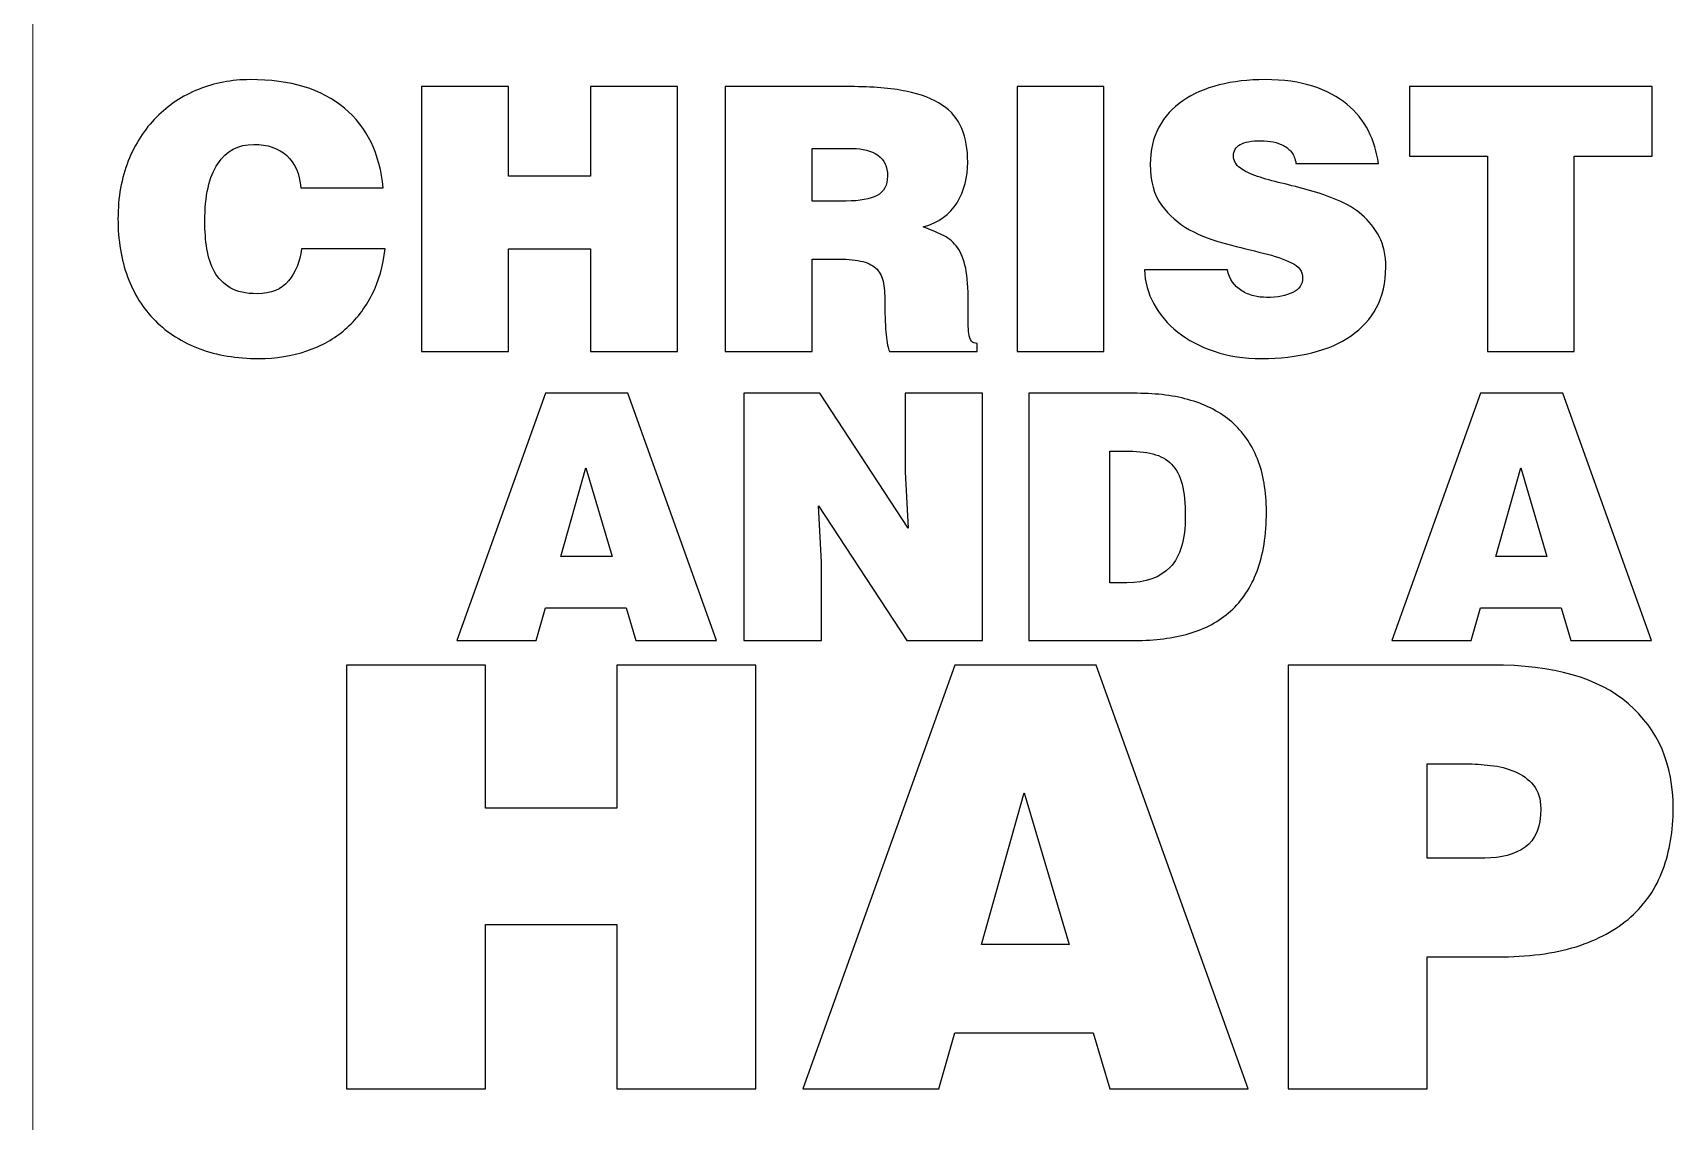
# Model space of a CAD drawing. Header units: millimetres. Extents: x -127 to 127, y -90 to 89.
# Drawn here: x -0.2 to 70.5, y -9.9 to 37 of the extents above; entities that cross this region are included whole.
import ezdxf

# ---------------------------------------------------------------- set-up
doc = ezdxf.new("R2010")
doc.units = ezdxf.units.MM
doc.header["$MEASUREMENT"] = 0
doc.layers.add('Layer 1', color=7, linetype='Continuous')

msp = doc.modelspace()

# ---------------------------------------------------------------- linework, layer by layer
at = {"layer": 'Layer 1', "color": 5, "lineweight": 9}
msp.add_open_spline([(-0.2218, 88.824), (-0.2218, 88.824), (-0.2218, -89.5053), (-0.2218, -89.5053)], degree=3, dxfattribs=at)
at = {"layer": 'Layer 1'}
for points, knots in [([(11.3425, 30.3296), (11.2896, 30.9328), (11.0859, 31.3958), (10.7313, 31.7186), (10.7313, 31.7186), (10.3768, 32.0414), (9.9032, 32.2028), (9.3105, 32.2028), (9.3105, 32.2028), (8.6438, 32.2028), (8.1252, 31.925), (7.7548, 31.3694), (7.7548, 31.3694), (7.3844, 30.8138), (7.1992, 29.9803), (7.1992, 28.8691), (7.1992, 28.8691), (7.1992, 28.4669), (7.2283, 28.078), (7.2865, 27.7023), (7.2865, 27.7023), (7.3447, 27.3266), (7.4532, 26.9958), (7.6119, 26.7101), (7.6119, 26.7101), (7.7707, 26.4243), (7.9982, 26.1941), (8.2945, 26.0195), (8.2945, 26.0195), (8.5909, 25.8449), (8.9772, 25.7576), (9.4534, 25.7576), (9.4534, 25.7576), (10.0567, 25.7576), (10.5091, 25.9428), (10.8107, 26.3132), (10.8107, 26.3132), (11.1123, 26.6836), (11.3002, 27.144), (11.3743, 27.6943), (11.3743, 27.6943), (11.3743, 27.6943), (14.9779, 27.6943), (14.9779, 27.6943), (14.9779, 27.6943), (14.8932, 26.9535), (14.7027, 26.292), (14.4064, 25.71), (14.4064, 25.71), (14.1101, 25.1279), (13.7264, 24.6331), (13.2555, 24.2256), (13.2555, 24.2256), (12.7845, 23.8182), (12.2315, 23.506), (11.5965, 23.289), (11.5965, 23.289), (10.9615, 23.0721), (10.2683, 22.9636), (9.5169, 22.9636), (9.5169, 22.9636), (8.575, 22.9636), (7.7283, 23.1038), (6.9769, 23.3843), (6.9769, 23.3843), (6.2255, 23.6647), (5.5878, 24.0669), (5.064, 24.5908), (5.064, 24.5908), (4.5401, 25.1146), (4.1406, 25.747), (3.8654, 26.4878), (3.8654, 26.4878), (3.5902, 27.2287), (3.4527, 28.0647), (3.4527, 28.9961), (3.4527, 28.9961), (3.4527, 29.9168), (3.6008, 30.7476), (3.8972, 31.4885), (3.8972, 31.4885), (4.1935, 32.2293), (4.5983, 32.859), (5.1116, 33.3776), (5.1116, 33.3776), (5.6249, 33.8962), (6.2281, 34.2957), (6.9213, 34.5761), (6.9213, 34.5761), (7.6145, 34.8566), (8.358, 34.9968), (9.1518, 34.9968), (9.1518, 34.9968), (10.898, 34.9968), (12.2553, 34.5867), (13.2237, 33.7665), (13.2237, 33.7665), (14.1921, 32.9463), (14.7504, 31.8007), (14.8985, 30.3296), (14.8985, 30.3296), (14.8985, 30.3296), (11.3425, 30.3296), (11.3425, 30.3296)], [0, 0, 0, 0, 0.037037, 0.037037, 0.037037, 0.037037, 0.0740741, 0.0740741, 0.0740741, 0.0740741, 0.1111111, 0.1111111, 0.1111111, 0.1111111, 0.1481481, 0.1481481, 0.1481481, 0.1481481, 0.1851852, 0.1851852, 0.1851852, 0.1851852, 0.2222222, 0.2222222, 0.2222222, 0.2222222, 0.2592593, 0.2592593, 0.2592593, 0.2592593, 0.2962963, 0.2962963, 0.2962963, 0.2962963, 0.3333333, 0.3333333, 0.3333333, 0.3333333, 0.3703704, 0.3703704, 0.3703704, 0.3703704, 0.4074074, 0.4074074, 0.4074074, 0.4074074, 0.4444444, 0.4444444, 0.4444444, 0.4444444, 0.4814815, 0.4814815, 0.4814815, 0.4814815, 0.5185185, 0.5185185, 0.5185185, 0.5185185, 0.5555556, 0.5555556, 0.5555556, 0.5555556, 0.5925926, 0.5925926, 0.5925926, 0.5925926, 0.6296296, 0.6296296, 0.6296296, 0.6296296, 0.6666667, 0.6666667, 0.6666667, 0.6666667, 0.7037037, 0.7037037, 0.7037037, 0.7037037, 0.7407407, 0.7407407, 0.7407407, 0.7407407, 0.7777778, 0.7777778, 0.7777778, 0.7777778, 0.8148148, 0.8148148, 0.8148148, 0.8148148, 0.8518519, 0.8518519, 0.8518519, 0.8518519, 0.8888889, 0.8888889, 0.8888889, 0.8888889, 0.9259259, 0.9259259, 0.9259259, 0.9259259, 1, 1, 1, 1]), ([(16.5496, 23.2652), (16.5496, 23.2652), (16.5496, 34.6952), (16.5496, 34.6952), (16.5496, 34.6952), (16.5496, 34.6952), (20.2961, 34.6952), (20.2961, 34.6952), (20.2961, 34.6952), (20.2961, 34.6952), (20.2961, 30.8376), (20.2961, 30.8376), (20.2961, 30.8376), (20.2961, 30.8376), (23.8362, 30.8376), (23.8362, 30.8376), (23.8362, 30.8376), (23.8362, 30.8376), (23.8362, 34.6952), (23.8362, 34.6952), (23.8362, 34.6952), (23.8362, 34.6952), (27.5827, 34.6952), (27.5827, 34.6952), (27.5827, 34.6952), (27.5827, 34.6952), (27.5827, 23.2652), (27.5827, 23.2652), (27.5827, 23.2652), (27.5827, 23.2652), (23.8362, 23.2652), (23.8362, 23.2652), (23.8362, 23.2652), (23.8362, 23.2652), (23.8362, 27.6943), (23.8362, 27.6943), (23.8362, 27.6943), (23.8362, 27.6943), (20.2961, 27.6943), (20.2961, 27.6943), (20.2961, 27.6943), (20.2961, 27.6943), (20.2961, 23.2652), (20.2961, 23.2652), (20.2961, 23.2652), (20.2961, 23.2652), (16.5496, 23.2652), (16.5496, 23.2652)], [0, 0, 0, 0, 0.0769231, 0.0769231, 0.0769231, 0.0769231, 0.1538462, 0.1538462, 0.1538462, 0.1538462, 0.2307692, 0.2307692, 0.2307692, 0.2307692, 0.3076923, 0.3076923, 0.3076923, 0.3076923, 0.3846154, 0.3846154, 0.3846154, 0.3846154, 0.4615385, 0.4615385, 0.4615385, 0.4615385, 0.5384615, 0.5384615, 0.5384615, 0.5384615, 0.6153846, 0.6153846, 0.6153846, 0.6153846, 0.6923077, 0.6923077, 0.6923077, 0.6923077, 0.7692308, 0.7692308, 0.7692308, 0.7692308, 0.8461538, 0.8461538, 0.8461538, 0.8461538, 1, 1, 1, 1]), ([(33.393, 27.2498), (33.393, 27.2498), (33.393, 23.2652), (33.393, 23.2652), (33.393, 23.2652), (33.393, 23.2652), (29.6465, 23.2652), (29.6465, 23.2652), (29.6465, 23.2652), (29.6465, 23.2652), (29.6465, 34.6952), (29.6465, 34.6952), (29.6465, 34.6952), (29.6465, 34.6952), (35.044, 34.6952), (35.044, 34.6952), (35.044, 34.6952), (35.9965, 34.6952), (36.7955, 34.6291), (37.4411, 34.4968), (37.4411, 34.4968), (38.0867, 34.3645), (38.6079, 34.166), (39.0048, 33.9015), (39.0048, 33.9015), (39.4017, 33.6369), (39.6848, 33.2982), (39.8541, 32.8855), (39.8541, 32.8855), (40.0234, 32.4727), (40.1081, 31.9912), (40.1081, 31.4408), (40.1081, 31.4408), (40.1081, 30.7847), (39.9546, 30.1999), (39.6477, 29.6866), (39.6477, 29.6866), (39.3408, 29.1733), (38.854, 28.8267), (38.1872, 28.6468), (38.1872, 28.6468), (38.4836, 28.5304), (38.7534, 28.4166), (38.9969, 28.3055), (38.9969, 28.3055), (39.2403, 28.1944), (39.444, 28.0356), (39.608, 27.8293), (39.608, 27.8293), (39.7721, 27.6229), (39.8991, 27.3451), (39.989, 26.9958), (39.989, 26.9958), (40.079, 26.6466), (40.124, 26.1862), (40.124, 25.6147), (40.124, 25.6147), (40.124, 25.2443), (40.124, 24.9321), (40.124, 24.6781), (40.124, 24.6781), (40.124, 24.4241), (40.1346, 24.2177), (40.1557, 24.059), (40.1557, 24.059), (40.1769, 23.9002), (40.2139, 23.7864), (40.2669, 23.7176), (40.2669, 23.7176), (40.3198, 23.6488), (40.4044, 23.6145), (40.5209, 23.6145), (40.5209, 23.6145), (40.5209, 23.6145), (40.5209, 23.2652), (40.5209, 23.2652), (40.5209, 23.2652), (40.5209, 23.2652), (36.7267, 23.2652), (36.7267, 23.2652), (36.7267, 23.2652), (36.6738, 23.3922), (36.6288, 23.6303), (36.5918, 23.9796), (36.5918, 23.9796), (36.5547, 24.3288), (36.5362, 24.7575), (36.5362, 25.2655), (36.5362, 25.2655), (36.5362, 25.6359), (36.5151, 25.9481), (36.4727, 26.2021), (36.4727, 26.2021), (36.4304, 26.4561), (36.3378, 26.6598), (36.1949, 26.8133), (36.1949, 26.8133), (36.052, 26.9667), (35.8483, 27.0778), (35.5837, 27.1466), (35.5837, 27.1466), (35.3191, 27.2154), (34.9699, 27.2498), (34.536, 27.2498), (34.536, 27.2498), (34.536, 27.2498), (33.393, 27.2498), (33.393, 27.2498)], [0, 0, 0, 0, 0.0357143, 0.0357143, 0.0357143, 0.0357143, 0.0714286, 0.0714286, 0.0714286, 0.0714286, 0.1071429, 0.1071429, 0.1071429, 0.1071429, 0.1428571, 0.1428571, 0.1428571, 0.1428571, 0.1785714, 0.1785714, 0.1785714, 0.1785714, 0.2142857, 0.2142857, 0.2142857, 0.2142857, 0.25, 0.25, 0.25, 0.25, 0.2857143, 0.2857143, 0.2857143, 0.2857143, 0.3214286, 0.3214286, 0.3214286, 0.3214286, 0.3571429, 0.3571429, 0.3571429, 0.3571429, 0.3928571, 0.3928571, 0.3928571, 0.3928571, 0.4285714, 0.4285714, 0.4285714, 0.4285714, 0.4642857, 0.4642857, 0.4642857, 0.4642857, 0.5, 0.5, 0.5, 0.5, 0.5357143, 0.5357143, 0.5357143, 0.5357143, 0.5714286, 0.5714286, 0.5714286, 0.5714286, 0.6071429, 0.6071429, 0.6071429, 0.6071429, 0.6428571, 0.6428571, 0.6428571, 0.6428571, 0.6785714, 0.6785714, 0.6785714, 0.6785714, 0.7142857, 0.7142857, 0.7142857, 0.7142857, 0.75, 0.75, 0.75, 0.75, 0.7857143, 0.7857143, 0.7857143, 0.7857143, 0.8214286, 0.8214286, 0.8214286, 0.8214286, 0.8571429, 0.8571429, 0.8571429, 0.8571429, 0.8928571, 0.8928571, 0.8928571, 0.8928571, 0.9285714, 0.9285714, 0.9285714, 0.9285714, 1, 1, 1, 1]), ([(42.2354, 23.2652), (42.2354, 23.2652), (42.2354, 34.6952), (42.2354, 34.6952), (42.2354, 34.6952), (42.2354, 34.6952), (45.9819, 34.6952), (45.9819, 34.6952), (45.9819, 34.6952), (45.9819, 34.6952), (45.9819, 23.2652), (45.9819, 23.2652), (45.9819, 23.2652), (45.9819, 23.2652), (42.2354, 23.2652), (42.2354, 23.2652)], [0, 0, 0, 0, 0.2, 0.2, 0.2, 0.2, 0.4, 0.4, 0.4, 0.4, 0.6, 0.6, 0.6, 0.6, 1, 1, 1, 1]), ([(54.2687, 31.3773), (54.2369, 31.5784), (54.1734, 31.7398), (54.0782, 31.8615), (54.0782, 31.8615), (53.9829, 31.9832), (53.8665, 32.0811), (53.7289, 32.1552), (53.7289, 32.1552), (53.4643, 32.2928), (53.1416, 32.3616), (52.7606, 32.3616), (52.7606, 32.3616), (52.3478, 32.3616), (52.0462, 32.306), (51.8557, 32.1949), (51.8557, 32.1949), (51.6652, 32.0838), (51.5699, 31.9224), (51.5699, 31.7107), (51.5699, 31.7107), (51.5699, 31.499), (51.6652, 31.3244), (51.8557, 31.1868), (51.8557, 31.1868), (52.0462, 31.0492), (52.2949, 30.9275), (52.6018, 30.8217), (52.6018, 30.8217), (52.9087, 30.7159), (53.258, 30.618), (53.6496, 30.528), (53.6496, 30.528), (54.0411, 30.4381), (54.4433, 30.3349), (54.8561, 30.2185), (54.8561, 30.2185), (55.2688, 30.102), (55.671, 29.9618), (56.0626, 29.7978), (56.0626, 29.7978), (56.4541, 29.6337), (56.8034, 29.4221), (57.1103, 29.1628), (57.1103, 29.1628), (57.4172, 28.9035), (57.6659, 28.5913), (57.8564, 28.2261), (57.8564, 28.2261), (58.0469, 27.861), (58.1422, 27.4192), (58.1422, 26.9006), (58.1422, 26.9006), (58.1422, 26.2338), (58.0099, 25.6544), (57.7453, 25.1623), (57.7453, 25.1623), (57.4807, 24.6701), (57.1129, 24.2627), (56.642, 23.9399), (56.642, 23.9399), (56.171, 23.6171), (55.6075, 23.3737), (54.9513, 23.2096), (54.9513, 23.2096), (54.2951, 23.0456), (53.5755, 22.9636), (52.7923, 22.9636), (52.7923, 22.9636), (52.0409, 22.9636), (51.3583, 23.0668), (50.7444, 23.2731), (50.7444, 23.2731), (50.1306, 23.4795), (49.6041, 23.7573), (49.1649, 24.1066), (49.1649, 24.1066), (48.7257, 24.4558), (48.3817, 24.8606), (48.133, 25.321), (48.133, 25.321), (47.8843, 25.7814), (47.7493, 26.2709), (47.7282, 26.7895), (47.7282, 26.7895), (47.7282, 26.7895), (51.3159, 26.7895), (51.3159, 26.7895), (51.3159, 26.7895), (51.39, 26.3873), (51.5964, 26.0857), (51.9351, 25.8846), (51.9351, 25.8846), (52.0832, 25.7893), (52.2526, 25.7179), (52.4431, 25.6703), (52.4431, 25.6703), (52.6336, 25.6226), (52.8188, 25.5988), (52.9987, 25.5988), (52.9987, 25.5988), (53.4749, 25.5988), (53.8533, 25.6703), (54.1337, 25.8131), (54.1337, 25.8131), (54.4142, 25.956), (54.5544, 26.165), (54.5544, 26.4402), (54.5544, 26.4402), (54.5544, 26.726), (54.393, 26.9456), (54.0702, 27.099), (54.0702, 27.099), (53.7474, 27.2525), (53.3426, 27.3901), (52.8558, 27.5118), (52.8558, 27.5118), (52.369, 27.6335), (51.8398, 27.7658), (51.2683, 27.9086), (51.2683, 27.9086), (50.6968, 28.0515), (50.1676, 28.2552), (49.6808, 28.5198), (49.6808, 28.5198), (49.194, 28.7844), (48.7892, 29.139), (48.4664, 29.5835), (48.4664, 29.5835), (48.1436, 30.028), (47.9822, 30.6153), (47.9822, 31.3456), (47.9822, 31.3456), (47.9822, 31.9488), (48.1065, 32.4806), (48.3552, 32.941), (48.3552, 32.941), (48.6039, 33.4014), (48.9479, 33.7824), (49.3871, 34.084), (49.3871, 34.084), (49.8263, 34.3856), (50.3476, 34.6132), (50.9508, 34.7666), (50.9508, 34.7666), (51.5541, 34.9201), (52.2155, 34.9968), (52.9352, 34.9968), (52.9352, 34.9968), (53.7289, 34.9968), (54.4168, 34.9016), (54.9989, 34.7111), (54.9989, 34.7111), (55.581, 34.5206), (56.0705, 34.2613), (56.4674, 33.9332), (56.4674, 33.9332), (56.8642, 33.6051), (57.1738, 33.2215), (57.3961, 32.7823), (57.3961, 32.7823), (57.6183, 32.3431), (57.7612, 31.8747), (57.8247, 31.3773), (57.8247, 31.3773), (57.8247, 31.3773), (54.2687, 31.3773), (54.2687, 31.3773)], [0, 0, 0, 0, 0.0232558, 0.0232558, 0.0232558, 0.0232558, 0.0465116, 0.0465116, 0.0465116, 0.0465116, 0.0697674, 0.0697674, 0.0697674, 0.0697674, 0.0930233, 0.0930233, 0.0930233, 0.0930233, 0.1162791, 0.1162791, 0.1162791, 0.1162791, 0.1395349, 0.1395349, 0.1395349, 0.1395349, 0.1627907, 0.1627907, 0.1627907, 0.1627907, 0.1860465, 0.1860465, 0.1860465, 0.1860465, 0.2093023, 0.2093023, 0.2093023, 0.2093023, 0.2325581, 0.2325581, 0.2325581, 0.2325581, 0.255814, 0.255814, 0.255814, 0.255814, 0.2790698, 0.2790698, 0.2790698, 0.2790698, 0.3023256, 0.3023256, 0.3023256, 0.3023256, 0.3255814, 0.3255814, 0.3255814, 0.3255814, 0.3488372, 0.3488372, 0.3488372, 0.3488372, 0.372093, 0.372093, 0.372093, 0.372093, 0.3953488, 0.3953488, 0.3953488, 0.3953488, 0.4186047, 0.4186047, 0.4186047, 0.4186047, 0.4418605, 0.4418605, 0.4418605, 0.4418605, 0.4651163, 0.4651163, 0.4651163, 0.4651163, 0.4883721, 0.4883721, 0.4883721, 0.4883721, 0.5116279, 0.5116279, 0.5116279, 0.5116279, 0.5348837, 0.5348837, 0.5348837, 0.5348837, 0.5581395, 0.5581395, 0.5581395, 0.5581395, 0.5813953, 0.5813953, 0.5813953, 0.5813953, 0.6046512, 0.6046512, 0.6046512, 0.6046512, 0.627907, 0.627907, 0.627907, 0.627907, 0.6511628, 0.6511628, 0.6511628, 0.6511628, 0.6744186, 0.6744186, 0.6744186, 0.6744186, 0.6976744, 0.6976744, 0.6976744, 0.6976744, 0.7209302, 0.7209302, 0.7209302, 0.7209302, 0.744186, 0.744186, 0.744186, 0.744186, 0.7674419, 0.7674419, 0.7674419, 0.7674419, 0.7906977, 0.7906977, 0.7906977, 0.7906977, 0.8139535, 0.8139535, 0.8139535, 0.8139535, 0.8372093, 0.8372093, 0.8372093, 0.8372093, 0.8604651, 0.8604651, 0.8604651, 0.8604651, 0.8837209, 0.8837209, 0.8837209, 0.8837209, 0.9069767, 0.9069767, 0.9069767, 0.9069767, 0.9302326, 0.9302326, 0.9302326, 0.9302326, 0.9534884, 0.9534884, 0.9534884, 0.9534884, 1, 1, 1, 1]), ([(59.1582, 34.6952), (59.1582, 34.6952), (69.6357, 34.6952), (69.6357, 34.6952), (69.6357, 34.6952), (69.6357, 34.6952), (69.6357, 31.6948), (69.6357, 31.6948), (69.6357, 31.6948), (69.6357, 31.6948), (66.2702, 31.6948), (66.2702, 31.6948), (66.2702, 31.6948), (66.2702, 31.6948), (66.2702, 23.2652), (66.2702, 23.2652), (66.2702, 23.2652), (66.2702, 23.2652), (62.5237, 23.2652), (62.5237, 23.2652), (62.5237, 23.2652), (62.5237, 23.2652), (62.5237, 31.6948), (62.5237, 31.6948), (62.5237, 31.6948), (62.5237, 31.6948), (59.1582, 31.6948), (59.1582, 31.6948), (59.1582, 31.6948), (59.1582, 31.6948), (59.1582, 34.6952), (59.1582, 34.6952)], [0, 0, 0, 0, 0.1111111, 0.1111111, 0.1111111, 0.1111111, 0.2222222, 0.2222222, 0.2222222, 0.2222222, 0.3333333, 0.3333333, 0.3333333, 0.3333333, 0.4444444, 0.4444444, 0.4444444, 0.4444444, 0.5555556, 0.5555556, 0.5555556, 0.5555556, 0.6666667, 0.6666667, 0.6666667, 0.6666667, 0.7777778, 0.7777778, 0.7777778, 0.7777778, 1, 1, 1, 1]), ([(33.393, 29.7581), (33.393, 29.7581), (34.8694, 29.7581), (34.8694, 29.7581), (34.8694, 29.7581), (35.4514, 29.7581), (35.8933, 29.8375), (36.1949, 29.9962), (36.1949, 29.9962), (36.4965, 30.155), (36.6474, 30.4354), (36.6474, 30.8376), (36.6474, 30.8376), (36.6474, 31.2397), (36.5071, 31.5387), (36.2267, 31.7345), (36.2267, 31.7345), (35.9462, 31.9303), (35.5837, 32.0282), (35.1392, 32.0282), (35.1392, 32.0282), (35.1392, 32.0282), (33.393, 32.0282), (33.393, 32.0282), (33.393, 32.0282), (33.393, 32.0282), (33.393, 29.7581), (33.393, 29.7581)], [0, 0, 0, 0, 0.125, 0.125, 0.125, 0.125, 0.25, 0.25, 0.25, 0.25, 0.375, 0.375, 0.375, 0.375, 0.5, 0.5, 0.5, 0.5, 0.625, 0.625, 0.625, 0.625, 0.75, 0.75, 0.75, 0.75, 1, 1, 1, 1]), ([(18.0684, 10.7933), (18.0684, 10.7933), (21.8911, 21.4613), (21.8911, 21.4613), (21.8911, 21.4613), (21.8911, 21.4613), (25.4471, 21.4613), (25.4471, 21.4613), (25.4471, 21.4613), (25.4471, 21.4613), (29.2698, 10.7933), (29.2698, 10.7933), (29.2698, 10.7933), (29.2698, 10.7933), (25.7879, 10.7933), (25.7879, 10.7933), (25.7879, 10.7933), (25.7879, 10.7933), (25.373, 12.2009), (25.373, 12.2009), (25.373, 12.2009), (25.373, 12.2009), (21.8911, 12.2009), (21.8911, 12.2009), (21.8911, 12.2009), (21.8911, 12.2009), (21.491, 10.7933), (21.491, 10.7933), (21.491, 10.7933), (21.491, 10.7933), (18.0684, 10.7933), (18.0684, 10.7933)], [0, 0, 0, 0, 0.1111111, 0.1111111, 0.1111111, 0.1111111, 0.2222222, 0.2222222, 0.2222222, 0.2222222, 0.3333333, 0.3333333, 0.3333333, 0.3333333, 0.4444444, 0.4444444, 0.4444444, 0.4444444, 0.5555556, 0.5555556, 0.5555556, 0.5555556, 0.6666667, 0.6666667, 0.6666667, 0.6666667, 0.7777778, 0.7777778, 0.7777778, 0.7777778, 1, 1, 1, 1]), ([(37.5375, 15.6384), (37.5375, 15.6384), (37.4042, 18.0683), (37.4042, 18.0683), (37.4042, 18.0683), (37.4042, 18.0683), (37.4042, 21.4613), (37.4042, 21.4613), (37.4042, 21.4613), (37.4042, 21.4613), (40.7528, 21.4613), (40.7528, 21.4613), (40.7528, 21.4613), (40.7528, 21.4613), (40.7528, 10.7933), (40.7528, 10.7933), (40.7528, 10.7933), (40.7528, 10.7933), (37.4783, 10.7933), (37.4783, 10.7933), (37.4783, 10.7933), (37.4783, 10.7933), (33.6704, 16.6014), (33.6704, 16.6014), (33.6704, 16.6014), (33.6704, 16.6014), (33.8037, 14.1715), (33.8037, 14.1715), (33.8037, 14.1715), (33.8037, 14.1715), (33.8037, 10.7933), (33.8037, 10.7933), (33.8037, 10.7933), (33.8037, 10.7933), (30.4552, 10.7933), (30.4552, 10.7933), (30.4552, 10.7933), (30.4552, 10.7933), (30.4552, 21.4613), (30.4552, 21.4613), (30.4552, 21.4613), (30.4552, 21.4613), (33.7296, 21.4613), (33.7296, 21.4613), (33.7296, 21.4613), (33.7296, 21.4613), (37.5375, 15.6384), (37.5375, 15.6384)], [0, 0, 0, 0, 0.0769231, 0.0769231, 0.0769231, 0.0769231, 0.1538462, 0.1538462, 0.1538462, 0.1538462, 0.2307692, 0.2307692, 0.2307692, 0.2307692, 0.3076923, 0.3076923, 0.3076923, 0.3076923, 0.3846154, 0.3846154, 0.3846154, 0.3846154, 0.4615385, 0.4615385, 0.4615385, 0.4615385, 0.5384615, 0.5384615, 0.5384615, 0.5384615, 0.6153846, 0.6153846, 0.6153846, 0.6153846, 0.6923077, 0.6923077, 0.6923077, 0.6923077, 0.7692308, 0.7692308, 0.7692308, 0.7692308, 0.8461538, 0.8461538, 0.8461538, 0.8461538, 1, 1, 1, 1]), ([(42.7382, 10.7933), (42.7382, 10.7933), (42.7382, 21.4613), (42.7382, 21.4613), (42.7382, 21.4613), (42.7382, 21.4613), (47.4203, 21.4613), (47.4203, 21.4613), (47.4203, 21.4613), (48.2796, 21.4613), (49.0526, 21.3601), (49.7391, 21.1576), (49.7391, 21.1576), (50.4256, 20.9551), (51.0108, 20.6439), (51.4949, 20.2241), (51.4949, 20.2241), (51.9789, 19.8043), (52.3493, 19.2734), (52.6061, 18.6313), (52.6061, 18.6313), (52.8629, 17.9893), (52.9913, 17.2287), (52.9913, 16.3496), (52.9913, 16.3496), (52.9913, 15.342), (52.858, 14.4876), (52.5913, 13.7863), (52.5913, 13.7863), (52.3246, 13.0849), (51.9443, 12.512), (51.4504, 12.0675), (51.4504, 12.0675), (50.9565, 11.623), (50.3614, 11.2995), (49.665, 11.097), (49.665, 11.097), (48.9686, 10.8945), (48.1907, 10.7933), (47.3314, 10.7933), (47.3314, 10.7933), (47.3314, 10.7933), (42.7382, 10.7933), (42.7382, 10.7933)], [0, 0, 0, 0, 0.0833333, 0.0833333, 0.0833333, 0.0833333, 0.1666667, 0.1666667, 0.1666667, 0.1666667, 0.25, 0.25, 0.25, 0.25, 0.3333333, 0.3333333, 0.3333333, 0.3333333, 0.4166667, 0.4166667, 0.4166667, 0.4166667, 0.5, 0.5, 0.5, 0.5, 0.5833333, 0.5833333, 0.5833333, 0.5833333, 0.6666667, 0.6666667, 0.6666667, 0.6666667, 0.75, 0.75, 0.75, 0.75, 0.8333333, 0.8333333, 0.8333333, 0.8333333, 1, 1, 1, 1]), ([(58.3995, 10.7933), (58.3995, 10.7933), (62.2222, 21.4613), (62.2222, 21.4613), (62.2222, 21.4613), (62.2222, 21.4613), (65.7782, 21.4613), (65.7782, 21.4613), (65.7782, 21.4613), (65.7782, 21.4613), (69.6009, 10.7933), (69.6009, 10.7933), (69.6009, 10.7933), (69.6009, 10.7933), (66.119, 10.7933), (66.119, 10.7933), (66.119, 10.7933), (66.119, 10.7933), (65.7041, 12.2009), (65.7041, 12.2009), (65.7041, 12.2009), (65.7041, 12.2009), (62.2222, 12.2009), (62.2222, 12.2009), (62.2222, 12.2009), (62.2222, 12.2009), (61.8221, 10.7933), (61.8221, 10.7933), (61.8221, 10.7933), (61.8221, 10.7933), (58.3995, 10.7933), (58.3995, 10.7933)], [0, 0, 0, 0, 0.1111111, 0.1111111, 0.1111111, 0.1111111, 0.2222222, 0.2222222, 0.2222222, 0.2222222, 0.3333333, 0.3333333, 0.3333333, 0.3333333, 0.4444444, 0.4444444, 0.4444444, 0.4444444, 0.5555556, 0.5555556, 0.5555556, 0.5555556, 0.6666667, 0.6666667, 0.6666667, 0.6666667, 0.7777778, 0.7777778, 0.7777778, 0.7777778, 1, 1, 1, 1]), ([(46.2349, 13.2825), (46.2349, 13.2825), (46.9758, 13.2825), (46.9758, 13.2825), (46.9758, 13.2825), (47.7857, 13.2825), (48.408, 13.5097), (48.8427, 13.9641), (48.8427, 13.9641), (49.2773, 14.4185), (49.4946, 15.1494), (49.4946, 16.1569), (49.4946, 16.1569), (49.4946, 16.7101), (49.4477, 17.1694), (49.3538, 17.5349), (49.3538, 17.5349), (49.26, 17.9004), (49.1094, 18.1893), (48.9019, 18.4017), (48.9019, 18.4017), (48.6945, 18.614), (48.4253, 18.7622), (48.0944, 18.8462), (48.0944, 18.8462), (47.7635, 18.9301), (47.3659, 18.9721), (46.9017, 18.9721), (46.9017, 18.9721), (46.9017, 18.9721), (46.2349, 18.9721), (46.2349, 18.9721), (46.2349, 18.9721), (46.2349, 18.9721), (46.2349, 13.2825), (46.2349, 13.2825)], [0, 0, 0, 0, 0.1, 0.1, 0.1, 0.1, 0.2, 0.2, 0.2, 0.2, 0.3, 0.3, 0.3, 0.3, 0.4, 0.4, 0.4, 0.4, 0.5, 0.5, 0.5, 0.5, 0.6, 0.6, 0.6, 0.6, 0.7, 0.7, 0.7, 0.7, 0.8, 0.8, 0.8, 0.8, 1, 1, 1, 1]), ([(23.6395, 18.2461), (23.6395, 18.2461), (22.5578, 14.4234), (22.5578, 14.4234), (22.5578, 14.4234), (22.5578, 14.4234), (24.7655, 14.4234), (24.7655, 14.4234), (24.7655, 14.4234), (24.7655, 14.4234), (23.6395, 18.2461), (23.6395, 18.2461)], [0, 0, 0, 0, 0.25, 0.25, 0.25, 0.25, 0.5, 0.5, 0.5, 0.5, 1, 1, 1, 1]), ([(63.9706, 18.2461), (63.9706, 18.2461), (62.8889, 14.4234), (62.8889, 14.4234), (62.8889, 14.4234), (62.8889, 14.4234), (65.0966, 14.4234), (65.0966, 14.4234), (65.0966, 14.4234), (65.0966, 14.4234), (63.9706, 18.2461), (63.9706, 18.2461)], [0, 0, 0, 0, 0.25, 0.25, 0.25, 0.25, 0.5, 0.5, 0.5, 0.5, 1, 1, 1, 1]), ([(13.3142, -8.5503), (13.3142, -8.5503), (13.3142, 9.7377), (13.3142, 9.7377), (13.3142, 9.7377), (13.3142, 9.7377), (19.3086, 9.7377), (19.3086, 9.7377), (19.3086, 9.7377), (19.3086, 9.7377), (19.3086, 3.5655), (19.3086, 3.5655), (19.3086, 3.5655), (19.3086, 3.5655), (24.9728, 3.5655), (24.9728, 3.5655), (24.9728, 3.5655), (24.9728, 3.5655), (24.9728, 9.7377), (24.9728, 9.7377), (24.9728, 9.7377), (24.9728, 9.7377), (30.9672, 9.7377), (30.9672, 9.7377), (30.9672, 9.7377), (30.9672, 9.7377), (30.9672, -8.5503), (30.9672, -8.5503), (30.9672, -8.5503), (30.9672, -8.5503), (24.9728, -8.5503), (24.9728, -8.5503), (24.9728, -8.5503), (24.9728, -8.5503), (24.9728, -1.4637), (24.9728, -1.4637), (24.9728, -1.4637), (24.9728, -1.4637), (19.3086, -1.4637), (19.3086, -1.4637), (19.3086, -1.4637), (19.3086, -1.4637), (19.3086, -8.5503), (19.3086, -8.5503), (19.3086, -8.5503), (19.3086, -8.5503), (13.3142, -8.5503), (13.3142, -8.5503)], [0, 0, 0, 0, 0.0769231, 0.0769231, 0.0769231, 0.0769231, 0.1538462, 0.1538462, 0.1538462, 0.1538462, 0.2307692, 0.2307692, 0.2307692, 0.2307692, 0.3076923, 0.3076923, 0.3076923, 0.3076923, 0.3846154, 0.3846154, 0.3846154, 0.3846154, 0.4615385, 0.4615385, 0.4615385, 0.4615385, 0.5384615, 0.5384615, 0.5384615, 0.5384615, 0.6153846, 0.6153846, 0.6153846, 0.6153846, 0.6923077, 0.6923077, 0.6923077, 0.6923077, 0.7692308, 0.7692308, 0.7692308, 0.7692308, 0.8461538, 0.8461538, 0.8461538, 0.8461538, 1, 1, 1, 1]), ([(32.9992, -8.5503), (32.9992, -8.5503), (39.5524, 9.7377), (39.5524, 9.7377), (39.5524, 9.7377), (39.5524, 9.7377), (45.6484, 9.7377), (45.6484, 9.7377), (45.6484, 9.7377), (45.6484, 9.7377), (52.2016, -8.5503), (52.2016, -8.5503), (52.2016, -8.5503), (52.2016, -8.5503), (46.2326, -8.5503), (46.2326, -8.5503), (46.2326, -8.5503), (46.2326, -8.5503), (45.5214, -6.1373), (45.5214, -6.1373), (45.5214, -6.1373), (45.5214, -6.1373), (39.5524, -6.1373), (39.5524, -6.1373), (39.5524, -6.1373), (39.5524, -6.1373), (38.8666, -8.5503), (38.8666, -8.5503), (38.8666, -8.5503), (38.8666, -8.5503), (32.9992, -8.5503), (32.9992, -8.5503)], [0, 0, 0, 0, 0.1111111, 0.1111111, 0.1111111, 0.1111111, 0.2222222, 0.2222222, 0.2222222, 0.2222222, 0.3333333, 0.3333333, 0.3333333, 0.3333333, 0.4444444, 0.4444444, 0.4444444, 0.4444444, 0.5555556, 0.5555556, 0.5555556, 0.5555556, 0.6666667, 0.6666667, 0.6666667, 0.6666667, 0.7777778, 0.7777778, 0.7777778, 0.7777778, 1, 1, 1, 1]), ([(53.9288, -8.5503), (53.9288, -8.5503), (53.9288, 9.7377), (53.9288, 9.7377), (53.9288, 9.7377), (53.9288, 9.7377), (62.7426, 9.7377), (62.7426, 9.7377), (62.7426, 9.7377), (65.3673, 9.7377), (67.3231, 9.1789), (68.61, 8.0613), (68.61, 8.0613), (69.8969, 6.9437), (70.5404, 5.4451), (70.5404, 3.5655), (70.5404, 3.5655), (70.5404, 2.5834), (70.3922, 1.6944), (70.0959, 0.8985), (70.0959, 0.8985), (69.7996, 0.1026), (69.3381, -0.5747), (68.7116, -1.1335), (68.7116, -1.1335), (68.0851, -1.6923), (67.2977, -2.1199), (66.3494, -2.4162), (66.3494, -2.4162), (65.4011, -2.7125), (64.2666, -2.8607), (62.9458, -2.8607), (62.9458, -2.8607), (62.9458, -2.8607), (59.9232, -2.8607), (59.9232, -2.8607), (59.9232, -2.8607), (59.9232, -2.8607), (59.9232, -8.5503), (59.9232, -8.5503), (59.9232, -8.5503), (59.9232, -8.5503), (53.9288, -8.5503), (53.9288, -8.5503)], [0, 0, 0, 0, 0.0833333, 0.0833333, 0.0833333, 0.0833333, 0.1666667, 0.1666667, 0.1666667, 0.1666667, 0.25, 0.25, 0.25, 0.25, 0.3333333, 0.3333333, 0.3333333, 0.3333333, 0.4166667, 0.4166667, 0.4166667, 0.4166667, 0.5, 0.5, 0.5, 0.5, 0.5833333, 0.5833333, 0.5833333, 0.5833333, 0.6666667, 0.6666667, 0.6666667, 0.6666667, 0.75, 0.75, 0.75, 0.75, 0.8333333, 0.8333333, 0.8333333, 0.8333333, 1, 1, 1, 1]), ([(62.4124, 1.4065), (63.1236, 1.4065), (63.7036, 1.5631), (64.1523, 1.8764), (64.1523, 1.8764), (64.601, 2.1897), (64.8254, 2.7442), (64.8254, 3.5401), (64.8254, 3.5401), (64.8254, 3.9634), (64.7196, 4.3021), (64.5079, 4.5561), (64.5079, 4.5561), (64.2962, 4.8101), (64.0295, 5.0048), (63.7078, 5.1403), (63.7078, 5.1403), (63.3861, 5.2758), (63.0389, 5.3647), (62.6664, 5.407), (62.6664, 5.407), (62.2939, 5.4493), (61.9467, 5.4705), (61.625, 5.4705), (61.625, 5.4705), (61.625, 5.4705), (59.9232, 5.4705), (59.9232, 5.4705), (59.9232, 5.4705), (59.9232, 5.4705), (59.9232, 1.4065), (59.9232, 1.4065), (59.9232, 1.4065), (59.9232, 1.4065), (62.4124, 1.4065), (62.4124, 1.4065)], [0, 0, 0, 0, 0.1, 0.1, 0.1, 0.1, 0.2, 0.2, 0.2, 0.2, 0.3, 0.3, 0.3, 0.3, 0.4, 0.4, 0.4, 0.4, 0.5, 0.5, 0.5, 0.5, 0.6, 0.6, 0.6, 0.6, 0.7, 0.7, 0.7, 0.7, 0.8, 0.8, 0.8, 0.8, 1, 1, 1, 1]), ([(42.5496, 4.2259), (42.5496, 4.2259), (40.6954, -2.3273), (40.6954, -2.3273), (40.6954, -2.3273), (40.6954, -2.3273), (44.48, -2.3273), (44.48, -2.3273), (44.48, -2.3273), (44.48, -2.3273), (42.5496, 4.2259), (42.5496, 4.2259)], [0, 0, 0, 0, 0.25, 0.25, 0.25, 0.25, 0.5, 0.5, 0.5, 0.5, 1, 1, 1, 1])]:
    msp.add_open_spline(points, degree=3, knots=knots, dxfattribs=at)

doc.saveas('drawing.dxf')
